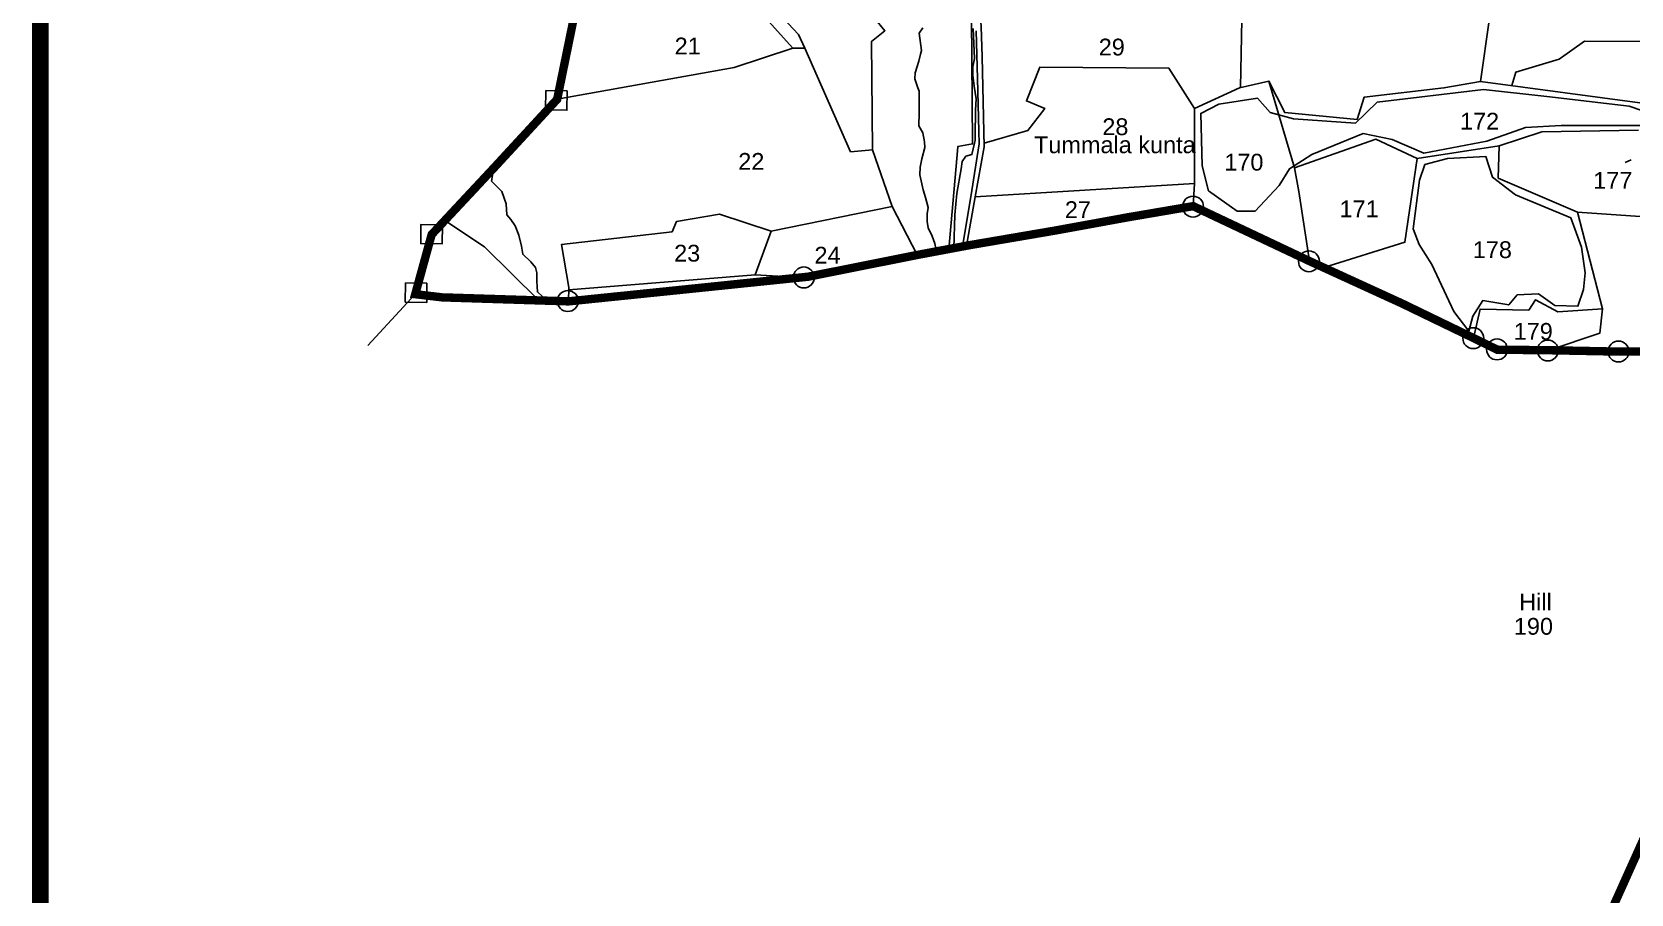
# Model space of a CAD drawing. Header units: inches. Extents: x 215816 to 245985, y 1583903 to 1595496.
# Drawn here: x 215816 to 217720, y 1588146 to 1589172 of the extents above; entities that cross this region are included whole.
import ezdxf

# ---------------------------------------------------------------- set-up
doc = ezdxf.new("R2010")
doc.units = ezdxf.units.IN
doc.header["$MEASUREMENT"] = 0
doc.linetypes.add('ACAD_ISO03W100', pattern=[30, 12, -18])
for name, color, linetype in [('BOUNDRY STONES', 240, 'Continuous'), ('PLOTS', 7, 'Continuous'), ('PLOTS NO', 7, 'Continuous'), ('ROADS', 1, 'Continuous'), ('STREAMS', 4, 'Continuous'), ('VILLAGE BOUNDRY', 5, 'Continuous')]:
    doc.layers.add(name, color=color, linetype=linetype)
doc.styles.get("Standard").update_dxf_attribs({"font": 'arial.ttf'})

msp = doc.modelspace()

# ---------------------------------------------------------------- linework, layer by layer
at = {"color": 5, "const_width": 20}
msp.add_lwpolyline([(215826.3046, 1593914.89263), (229280.17091, 1593914.89263), (229280.17091, 1584434.03049), (215826.3046, 1584434.03049)], close=True, dxfattribs=at)
at = {"layer": 'BOUNDRY STONES'}
for points in [[(216453.66114, 1589102.20471), (216428.19773, 1589102.56316), (216427.87569, 1589079.6862), (216453.3391, 1589079.32776)], [(216304.98045, 1588942.97984), (216279.51704, 1588943.33829), (216279.195, 1588920.46133), (216304.65841, 1588920.10289)], [(216286.63735, 1588873.44872), (216261.17394, 1588873.80716), (216260.85191, 1588850.9302), (216286.31532, 1588850.57176)]]:
    msp.add_lwpolyline(points, close=True, dxfattribs=at)
msp.add_lwpolyline([(216272.67761, 1588860.30803), (216216.15909, 1588799.10577)], dxfattribs=at)
for centre in [(217198.85147, 1588964.51725), (217336.83999, 1588899.46841), (216735.35222, 1588880.24933), (216454.31561, 1588852.15684), (217532.5649, 1588807.92983), (217560.8135, 1588794.58168), (217621.30256, 1588793.32617), (217705.41247, 1588792.08003)]:
    msp.add_circle(centre, 12.44164, dxfattribs=at)
at = {"layer": 'PLOTS'}
for points in [[(216995.34327, 1589516.07976), (217017.36939, 1589422.65329), (216935.93283, 1589317.74695), (216946.45701, 1589178.75928), (216947.81437, 1589142.67774), (216950.03034, 1589035.70919), (216939.22758, 1588976.32701), (216929.02219, 1588917.97214)], [(217261.1106, 1589387.25572), (217262.04565, 1589432.26997), (217533.21985, 1589467.7979), (217590.58696, 1589437.69419), (217669.16541, 1589426.96218), (217669.2121, 1589375.09354), (217566.59254, 1589334.74051), (217580.93822, 1589272.9263), (217643.18562, 1589184.3388), (217580.15467, 1589198.07289), (217551.95705, 1589189.03133), (217541.23932, 1589113.51414)], [(216813.69939, 1589364.23045), (216797.2546, 1589305.52895), (216790.80633, 1589274.20092), (216748.65974, 1589253.18136), (216750.1006, 1589198.63904), (216795.04723, 1589219.41906), (216831.85145, 1589173.8741), (216816.02164, 1589161.08226), (216817.25541, 1589032.24472), (216790.98951, 1589029.81281), (216736.41517, 1589153.12994), (216729.18712, 1589169.46255), (216686.0171, 1589215.5487), (216633.73747, 1589302.02361), (216580.60784, 1589356.27532), (216539.28749, 1589409.9928)], [(216908.04446, 1588914.04871), (216917.80282, 1589026.2347), (216918.66086, 1589036.09902), (216936.32569, 1589039.27495), (216935.05807, 1589189.99037), (216923.73122, 1589291.65636), (216925.58363, 1589338.15762), (216979.1779, 1589398.1333)], [(217215.67431, 1589394.95826), (217261.1106, 1589387.25572), (217258.22454, 1589248.31663), (217255.27226, 1589106.19016)], [(216511.70376, 1589296.85566), (216567.6265, 1589325.46776), (216650.01823, 1589233.78703), (216722.46407, 1589153.17352), (216736.41517, 1589153.12994)], [(217578.57676, 1589108.51218), (217583.04239, 1589124.771), (217634.75518, 1589140.06604), (217664.96232, 1589161.40179), (217753.97328, 1589161.195), (217863.09327, 1589141.56852), (217888.00668, 1589137.08756), (217838.02804, 1589066.00693)], [(216722.46407, 1589153.17352), (216652.34999, 1589129.97269), (216441.69531, 1589092.29092)], [(217200.43773, 1588991.98651), (217200.69523, 1589081.46088), (217170.08377, 1589129.20517), (217016.60445, 1589130.5319), (217000.39669, 1589090.3249), (217022.30724, 1589081.49258), (217002.19757, 1589055.28349), (216949.93859, 1589040.13824)], [(217200.69523, 1589081.46088), (217254.32265, 1589105.97129), (217289.26514, 1589114.02498), (217319.51747, 1589010.77021), (217324.7585, 1588982.45026), (217337.35101, 1588899.76251)], [(218017.41225, 1588838.81966), (218016.04853, 1588862.07755), (217994.15824, 1588869.68442), (217910.57995, 1588894.09963), (217841.26274, 1588960.63033), (217777.14024, 1588985.6167), (217785.04405, 1589056.27798), (217736.91069, 1589087.30075), (217541.23932, 1589113.51414), (217497.49962, 1589105.89627), (217402.42867, 1589094.77018), (217394.1682, 1589068.4245), (217308.03291, 1589076.39734), (217289.26514, 1589114.02498)], [(217354.45845, 1588891.93484), (217451.13565, 1588922.23078), (217465.71697, 1589021.76078), (217416.40405, 1589044.7568), (217319.51747, 1589010.77021)], [(217465.71697, 1589021.76078), (217563.1918, 1589036.90128), (217614.31597, 1589053.68965), (217729.13786, 1589055.43041)], [(216870.52068, 1588907.0307), (216840.50437, 1588964.6875), (216817.25541, 1589032.24472)], [(217686.36504, 1588842.8927), (217656.50281, 1588957.82454), (217562.36902, 1588998.43732), (217563.1918, 1589036.90128)], [(216939.22758, 1588976.32701), (217200.43773, 1588991.98651), (217198.99148, 1588965.10403)], [(216455.10109, 1588851.77684), (216455.6198, 1588868.13693), (216446.78416, 1588919.40192), (216578.54485, 1588934.49983), (216583.79492, 1588947.00192), (216634.85693, 1588955.41084), (216696.68312, 1588935.47374), (216677.28985, 1588883.53283), (216455.5318, 1588865.36124)], [(216696.68312, 1588935.47374), (216840.50437, 1588964.6875)], [(217656.50281, 1588957.82454), (217765.75167, 1588950.28612), (217841.26274, 1588960.63033)], [(216677.28985, 1588883.53283), (216731.80483, 1588880.22915)], [(217532.74462, 1588808.14589), (217540.60114, 1588842.63938), (217598.56912, 1588841.15418), (217606.64805, 1588853.75536), (217633.22957, 1588839.32789), (217686.36504, 1588842.8927), (217683.14443, 1588813.89445), (217622.99396, 1588793.60006)]]:
    msp.add_lwpolyline(points, dxfattribs=at)
at = {"layer": 'ROADS', "color": 1}
for points in [[(216940.52186, 1589173.80531), (216942.00893, 1589116.97884), (216943.64714, 1589054.37625), (216944.03843, 1589039.42365), (216934.1307, 1588976.15488), (216924.30021, 1588917.089)], [(217747.10999, 1589074.00182), (217718.02067, 1589084.25484), (217619.93955, 1589095.47905), (217544.80818, 1589104.07693), (217418.1365, 1589088.84218), (217392.28871, 1589063.74865), (217318.6012, 1589069.19854), (217290.83286, 1589076.7175), (217275.4333, 1589093.56644), (217229.60741, 1589086.66758), (217208.03382, 1589075.4305), (217209.87371, 1589012.94917), (217217.37619, 1588983.20767)], [(217217.37619, 1588983.20767), (217251.36745, 1588958.96894), (217272.78363, 1588959.00691), (217301.42675, 1588989.49202), (217313.60842, 1589009.68651), (217340.37521, 1589026.43655), (217401.23818, 1589051.71606), (217435.80829, 1589044.4408), (217473.6528, 1589028.29415), (217548.82898, 1589042.51039), (217594.60906, 1589058.83757), (217637.13464, 1589061.29377), (217759.84798, 1589061.26359)], [(217474.70027, 1589014.56198), (217501.72066, 1589021.92233), (217547.40493, 1589024.28959), (217555.45339, 1588999.44892), (217582.9385, 1588978.63509), (217648.55837, 1588951.33875), (217661.41624, 1588916.32442), (217665.94307, 1588885.60933), (217663.72992, 1588866.07364), (217657.20222, 1588845.9536), (217629.6509, 1588846.77144), (217610.25298, 1588860.80581), (217584.82741, 1588859.65863), (217574.75139, 1588847.54425), (217543.74965, 1588852.79946), (217532.07299, 1588834.04208), (217527.0854, 1588816.26553), (217509.32467, 1588839.52274), (217483.14014, 1588895.48128), (217467.9521, 1588919.269), (217460.89855, 1588938.29004), (217468.38763, 1588995.93047), (217474.70027, 1589014.56198)], [(216307.99604, 1588948.17172), (216354.96036, 1588916.7862), (216420.02274, 1588852.88903)]]:
    msp.add_lwpolyline(points, dxfattribs=at)
at = {"layer": 'STREAMS', "color": 4}
for points in [[(216877.16918, 1589177.52537), (216872.72328, 1589171.05978), (216875.49401, 1589150.17279), (216874.34741, 1589146.0544), (216872.48636, 1589137.59402), (216870.22054, 1589131.31527), (216867.93941, 1589123.94885), (216867.40294, 1589116.7754), (216869.71199, 1589110.64986), (216871.16842, 1589105.84208), (216872.8549, 1589101.90142), (216872.71113, 1589076.2259), (216872.49062, 1589060.56141), (216877.16672, 1589052.44414), (216878.97587, 1589041.75597), (216879.53413, 1589035.00233), (216876.07864, 1589021.55941), (216873.75788, 1589011.3646), (216873.63231, 1589002.44448), (216877.5259, 1588984.62863), (216880.44509, 1588975.44812), (216883.32752, 1588963.65679), (216882.34646, 1588955.83676), (216882.2209, 1588946.91672), (216883.64058, 1588939.49812), (216888.28606, 1588929.20525), (216891.42897, 1588920.45672), (216893.25344, 1588910.85639)], [(216936.91993, 1589176.60668), (216938.42786, 1589140.72633), (216936.72377, 1589130.91372), (216936.80585, 1589120.85232), (216938.18901, 1589107.86641), (216940.43832, 1589092.85624), (216939.80221, 1589079.45166), (216939.37299, 1589048.9214), (216939.29119, 1589043.11), (216938.79981, 1589039.98708), (216935.49685, 1589026.54589), (216928.31032, 1589024.50099), (216923.92588, 1589018.1247), (216922.73152, 1589009.55736), (216917.66712, 1588980.29968), (216915.1628, 1588954.94028), (216913.88846, 1588915.25684)], [(216430.09317, 1588851.89419), (216418.08926, 1588863.09177), (216417.36612, 1588875.70602), (216417.5055, 1588885.60731), (216416.0179, 1588891.93028), (216410.26176, 1588898.98857), (216400.70316, 1588907.90104), (216399.26327, 1588917.59946), (216396.0663, 1588930.47363), (216391.49618, 1588941.79158), (216386.64373, 1588949.06225), (216381.54415, 1588954.76084), (216381.05547, 1588968.0471), (216375.82035, 1588982.62902), (216363.382, 1588994.95806), (216366.30587, 1589010.67207)], [(217713.58808, 1589016.8839), (217720.67914, 1589020.19069)]]:
    msp.add_lwpolyline(points, dxfattribs=at)
at = {"layer": 'VILLAGE BOUNDRY', "linetype": 'ACAD_ISO03W100', "const_width": 10}
for points in [[(216462.35853, 1589193.30915), (216441.69531, 1589092.29092), (216366.76173, 1589011.08392), (216292.22727, 1588931.2903), (216272.67761, 1588860.30803), (216304.7809, 1588856.5429), (216455.10109, 1588851.77684), (216564.27757, 1588862.95004), (216740.48324, 1588881.12425), (216870.52068, 1588907.0307), (216932.62403, 1588918.64579), (217035.02604, 1588936.12711), (217121.58598, 1588951.8926), (217198.99148, 1588965.10403), (217337.35101, 1588899.76251), (217447.30946, 1588849.44996), (217532.74462, 1588808.14589), (217561.09047, 1588794.26748), (217624.46164, 1588793.58424), (217706.60722, 1588791.9693), (217778.79076, 1588791.92543)], [(217743.04378, 1588229.13525), (217687.7615, 1588106.18954)]]:
    msp.add_lwpolyline(points, dxfattribs=at)

# ---------------------------------------------------------------- texts
at = {"layer": 'PLOTS NO'}
for s, p in [('21', (216581.56204, 1589145.72735)), ('29', (217086.54258, 1589144.46356)), ('28', (217090.83832, 1589049.64059)), ('172', (217516.72433, 1589056.1934)), ('Tummala kunta', (217009.48027, 1589028.14216)), ('22', (216657.32002, 1589008.35232)), ('170', (217236.0582, 1589007.41296)), ('177', (217675.38591, 1588985.77059)), ('27', (217046.18243, 1588950.92645)), ('171', (217373.28139, 1588951.85349)), ('23', (216580.96418, 1588899.11903)), ('24', (216748.02898, 1588896.71366)), ('178', (217531.96541, 1588903.28665)), ('179', (217580.60276, 1588806.04018)), ('Hill', (217587.20566, 1588484.01392)), ('190', (217580.87604, 1588455.02642))]:
    msp.add_text(s, height=20, dxfattribs=at).set_placement(p)

doc.saveas('drawing.dxf')
